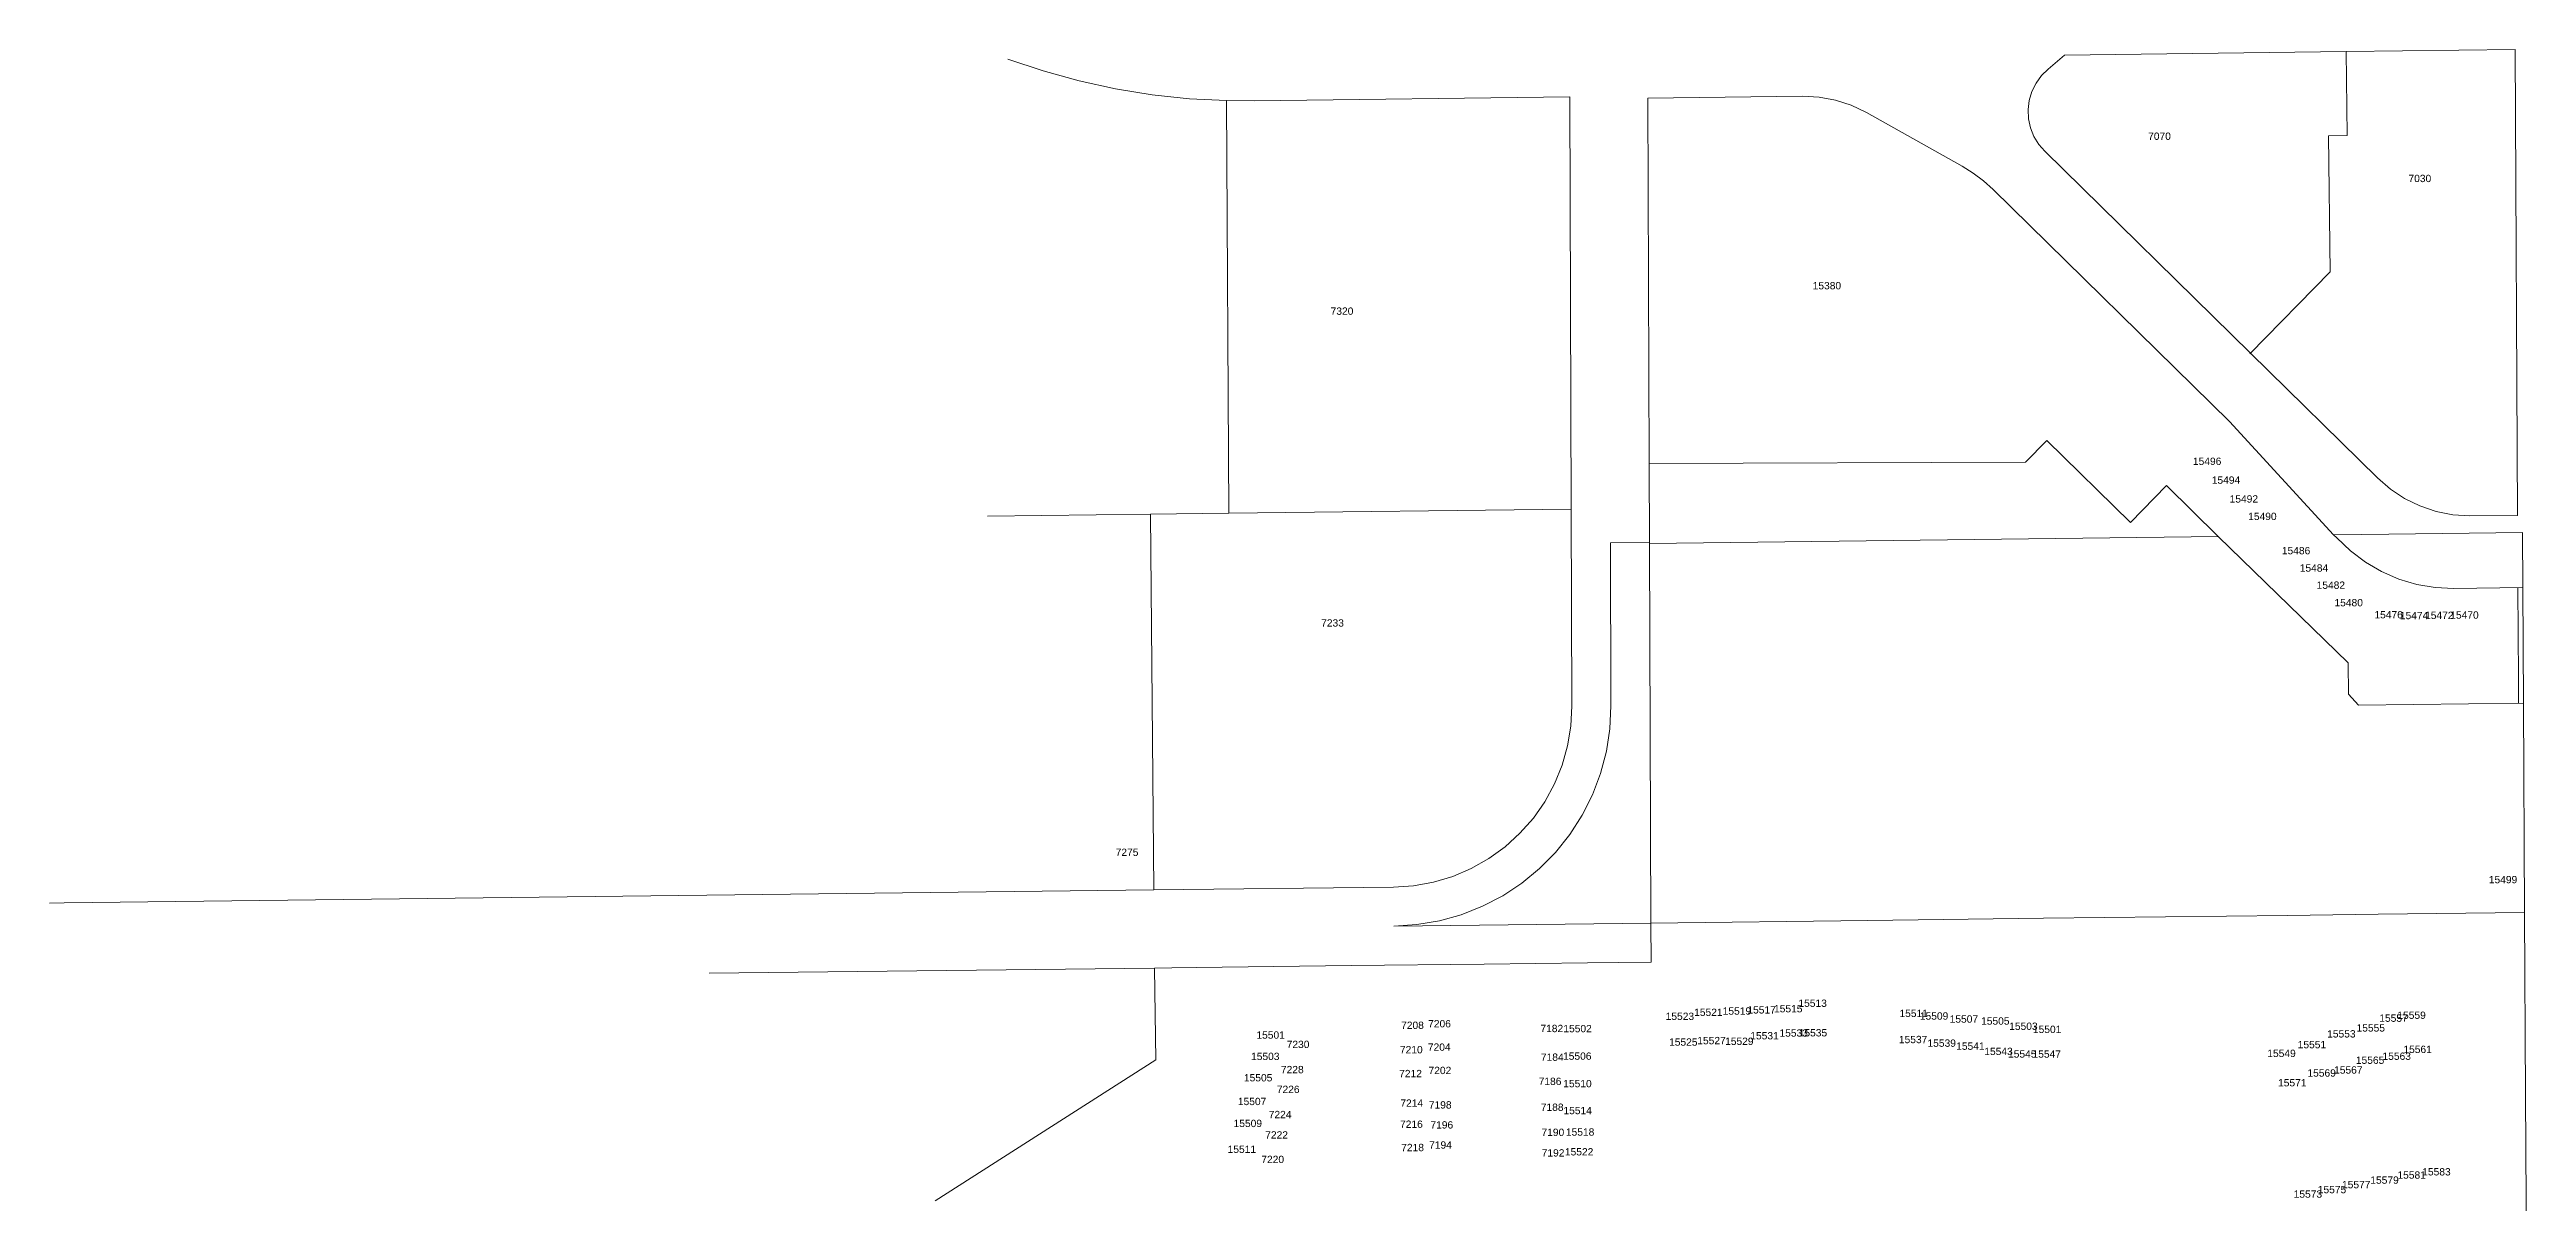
# Model space of a CAD drawing. Header units: feet. Extents: x 865220 to 2843432, y -2240498 to 970288.
# Drawn here: x 2828046 to 2830583, y 957477 to 958659 of the extents above; entities that cross this region are included whole.
import ezdxf
from ezdxf.enums import TextEntityAlignment as Align

# ---------------------------------------------------------------- set-up
doc = ezdxf.new("R2010")
doc.units = ezdxf.units.FT
doc.header["$LTSCALE"] = 0.015
doc.header["$MEASUREMENT"] = 0
doc.layers.add('Dakota County Addresses', color=7, linetype='Continuous')
doc.layers.add('Dakota County Parcels', color=7, linetype='Continuous')
doc.styles.add('Dimensions 100', font='arial.ttf')

# ---------------------------------------------------------------- blocks, each defined once
blk = doc.blocks.new('ACMAP_ANN_TEMPLATE_Dakota County Addresses')
at = {"layer": 'Dakota County Addresses', "style": 'Dimensions 100'}
blk.add_attdef('DakotaCountyAddress', text='', height=50, dxfattribs=at).set_placement((0, 0), align=Align.CENTER)

msp = doc.modelspace()

# ---------------------------------------------------------------- linework, layer by layer
at = {"layer": 'Dakota County Parcels', "lineweight": 5, "ltscale": 100}
for p, q in [((2830092.9, 958639), (2830109.7, 958653.2)), ((2830109.7, 958653.2), (2830398.3, 958656.9)), ((2830398.3, 958656.9), (2830571.5, 958659.1)), ((2830398.3, 958656.9), (2830399.4, 958570.9)), ((2830571.5, 958659.1), (2830573.9, 958181.4)), ((2829253.7, 958183.7), (2829251.5, 958606.7)), ((2829251.5, 958606.7), (2829279.8, 958606.5)), ((2829279.8, 958606.5), (2829603.1, 958610.7)), ((2829604.5, 958187.9), (2829603.1, 958610.7)), ((2829683.1, 958609.2), (2829841.5, 958611.2)), ((2829683.1, 958609.2), (2829684.4, 958234.7)), ((2829906.8, 958594.6), (2830005, 958539.5)), ((2830399.4, 958570.9), (2830380.2, 958570.6)), ((2830380.2, 958570.6), (2830382, 958431.3)), ((2830089.6, 958554.8), (2830300.2, 958347.9)), ((2830278.9, 958277.8), (2830036.7, 958515.7)), ((2830382, 958431.3), (2830299.5, 958347.3)), ((2830300.2, 958347.9), (2830430.4, 958220)), ((2830385.5, 958161.6), (2830278.9, 958277.8)), ((2830069.7, 958236.1), (2829684.4, 958234.7)), ((2829684.4, 958234.7), (2829684.6, 958153.7)), ((2830091.7, 958258.5), (2830069.7, 958236.1)), ((2830177.3, 958174.4), (2830091.7, 958258.5)), ((2830214.4, 958212.1), (2830177.3, 958174.4)), ((2830267.3, 958160.1), (2830214.4, 958212.1)), ((2829253.7, 958183.7), (2829604.5, 958187.9)), ((2829006.4, 958180.7), (2829173.5, 958182.7)), ((2829173.5, 958182.7), (2829253.7, 958183.7)), ((2829177, 957797.6), (2829173.5, 958182.7)), ((2830267.3, 958160.1), (2829684.7, 958152.6)), ((2830267.3, 958160.1), (2830400.3, 958030.4)), ((2830442.1, 958162.3), (2830385.5, 958161.6)), ((2830385.5, 958161.6), (2830388.9, 958158.5)), ((2830579, 958164.1), (2830442.1, 958162.3)), ((2830573.9, 958181.4), (2830524.9, 958181.2)), ((2830579.3, 958107.5), (2830579, 958164.1)), ((2829644.6, 958153.5), (2829684.6, 958153.7)), ((2829645.2, 957986.3), (2829644.6, 958153.5)), ((2829684.6, 958153.7), (2829684.7, 958152.6)), ((2829685.9, 957763.7), (2829684.7, 958152.6)), ((2830579.3, 958107.5), (2830508.7, 958106.7)), ((2830580, 957989), (2830579.3, 958107.5)), ((2830400.3, 958030.4), (2830400.6, 957998.4)), ((2830400.6, 957998.4), (2830411.1, 957987)), ((2830411.1, 957987), (2830580, 957989)), ((2830581.1, 957774.5), (2830580, 957989)), ((2829177, 957797.6), (2829422.4, 957800.6)), ((2829422.9, 957760.6), (2829685.9, 957763.7)), ((2829685.9, 957763.7), (2829908.5, 957766.4)), ((2829686.4, 957723.7), (2829685.9, 957763.7)), ((2830582.1, 957587.4), (2830581.1, 957774.5)), ((2828721.4, 957712.2), (2829177.8, 957717.6)), ((2829177.8, 957717.6), (2829195.5, 957717.9)), ((2829177.8, 957717.6), (2829179, 957623.5)), ((2829220.5, 957718.2), (2829195.5, 957717.9)), ((2829379, 957720.1), (2829220.5, 957718.2)), ((2829515.4, 957721.7), (2829379, 957720.1)), ((2829621.3, 957723), (2829515.4, 957721.7)), ((2829621.3, 957723), (2829653.3, 957723.3)), ((2829653.3, 957723.3), (2829686.4, 957723.7)), ((2829179, 957623.5), (2828952.8, 957479.1)), ((2830583, 957406.2), (2830582.1, 957587.4))]:
    msp.add_line(p, q, dxfattribs=at)
for points in [[(2829027.4, 958649.2), (2829063.6, 958637.1), (2829100.4, 958626.9), (2829137.7, 958618.8), (2829175.4, 958612.7), (2829213.4, 958608.7), (2829251.5, 958606.7)], [(2830089.6, 958554.8), (2830083.4, 958561.9), (2830078.5, 958570.1), (2830075, 958578.9), (2830073, 958588.1), (2830072.6, 958597.6), (2830073.7, 958607), (2830076.4, 958616.1), (2830080.6, 958624.6), (2830086.1, 958632.4), (2830092.9, 958639)], [(2829841.5, 958611.2), (2829858.5, 958610.3), (2829875.2, 958607.2), (2829891.4, 958602), (2829906.8, 958594.6)], [(2830005, 958539.5), (2830016.2, 958532.5), (2830026.8, 958524.6), (2830036.7, 958515.7)], [(2830524.9, 958181.2), (2830507.5, 958182.3), (2830490.4, 958185.6), (2830473.8, 958191.2), (2830458.1, 958198.8), (2830443.6, 958208.5), (2830430.4, 958220)], [(2829605.2, 957986.2), (2829604.5, 958187.7), (2829604.5, 958187.9)], [(2830508.7, 958106.7), (2830489.5, 958107.6), (2830470.6, 958110.8), (2830452.2, 958116.3), (2830434.6, 958123.9), (2830418, 958133.6), (2830402.7, 958145.2), (2830388.9, 958158.5)], [(2830575, 957989), (2830574.8, 958014.8), (2830574.3, 958107.5)], [(2829422.4, 957800.6), (2829443, 957802), (2829463.3, 957805.7), (2829483.1, 957811.6), (2829502.1, 957819.7), (2829520, 957829.8), (2829536.7, 957841.9), (2829552, 957855.8), (2829565.7, 957871.2), (2829577.5, 957888.1), (2829587.3, 957906.3), (2829595.1, 957925.4), (2829600.7, 957945.2), (2829604.1, 957965.6), (2829605.2, 957986.2)], [(2829422.9, 957760.6), (2829446.3, 957762.1), (2829469.4, 957766), (2829491.9, 957772.3), (2829513.7, 957780.9), (2829534.5, 957791.7), (2829554, 957804.7), (2829572.1, 957819.6), (2829588.5, 957836.2), (2829603.1, 957854.6), (2829615.7, 957874.3), (2829626.3, 957895.2), (2829634.5, 957917.1), (2829640.5, 957939.8), (2829644, 957962.9), (2829645.2, 957986.3)], [(2828045.8, 957784.1), (2828060.8, 957784.3), (2829177, 957797.6)], [(2829908.5, 957766.4), (2830088.4, 957768.6), (2830338.2, 957771.5)], [(2830338.2, 957771.5), (2830431.2, 957772.7), (2830581.1, 957774.5)]]:
    msp.add_lwpolyline(points, dxfattribs=at)

# ---------------------------------------------------------------- block references
at = {"layer": 'Dakota County Addresses', "lineweight": 5, "ltscale": 100, "xscale": 0.15, "yscale": 0.15, "zscale": 0.15}
for p, values in [((2830207.1, 958566.5), {'DakotaCountyAddress': '7070'}), ((2830473.8, 958523.2), {'DakotaCountyAddress': '7030'}), ((2829866.4, 958413.3), {'DakotaCountyAddress': '15380'}), ((2829369.7, 958387.2), {'DakotaCountyAddress': '7320'}), ((2830255.9, 958233.3), {'DakotaCountyAddress': '15496'}), ((2830275.2, 958214), {'DakotaCountyAddress': '15494'}), ((2830293.5, 958194.7), {'DakotaCountyAddress': '15492'}), ((2830312.5, 958176.8), {'DakotaCountyAddress': '15490'}), ((2830347, 958141.7), {'DakotaCountyAddress': '15486'}), ((2830365.3, 958123.9), {'DakotaCountyAddress': '15484'}), ((2830382.6, 958106.3), {'DakotaCountyAddress': '15482'}), ((2830400.9, 958088.4), {'DakotaCountyAddress': '15480'}), ((2830441.8, 958076), {'DakotaCountyAddress': '15476'}), ((2830467.9, 958075.2), {'DakotaCountyAddress': '15474'}), ((2830493.7, 958075.4), {'DakotaCountyAddress': '15472'}), ((2830519.5, 958075.7), {'DakotaCountyAddress': '15470'}), ((2829360, 958067.6), {'DakotaCountyAddress': '7233'}), ((2829149.5, 957832.5), {'DakotaCountyAddress': '7275'}), ((2830559, 957804.5), {'DakotaCountyAddress': '15499'}), ((2829774.2, 957669.8), {'DakotaCountyAddress': '15519'}), ((2829799.5, 957671), {'DakotaCountyAddress': '15517'}), ((2829826.8, 957672.2), {'DakotaCountyAddress': '15515'}), ((2829851.8, 957677.8), {'DakotaCountyAddress': '15513'}), ((2829296.6, 957645.2), {'DakotaCountyAddress': '15501'}), ((2829441.9, 957655.2), {'DakotaCountyAddress': '7208'}), ((2829469.6, 957656.8), {'DakotaCountyAddress': '7206'}), ((2829584.6, 957651.9), {'DakotaCountyAddress': '7182'}), ((2829611, 957651.8), {'DakotaCountyAddress': '15502'}), ((2829715.8, 957664.4), {'DakotaCountyAddress': '15523'}), ((2829745, 957668.5), {'DakotaCountyAddress': '15521'}), ((2829802.5, 957644.5), {'DakotaCountyAddress': '15531'}), ((2829832.4, 957647.3), {'DakotaCountyAddress': '15533'}), ((2829852.1, 957647.5), {'DakotaCountyAddress': '15535'}), ((2829955.3, 957667.4), {'DakotaCountyAddress': '15511'}), ((2829976.2, 957664.7), {'DakotaCountyAddress': '15509'}), ((2830006.7, 957661.6), {'DakotaCountyAddress': '15507'}), ((2830038.9, 957659.6), {'DakotaCountyAddress': '15505'}), ((2830067.7, 957654.2), {'DakotaCountyAddress': '15503'}), ((2830092, 957651), {'DakotaCountyAddress': '15501'}), ((2830393.4, 957646.4), {'DakotaCountyAddress': '15553'}), ((2830423.5, 957652.5), {'DakotaCountyAddress': '15555'}), ((2830446.8, 957662.5), {'DakotaCountyAddress': '15557'}), ((2830465.3, 957665.5), {'DakotaCountyAddress': '15559'}), ((2829291.1, 957623.3), {'DakotaCountyAddress': '15503'}), ((2829324.7, 957635.6), {'DakotaCountyAddress': '7230'}), ((2829440.7, 957630.2), {'DakotaCountyAddress': '7210'}), ((2829469.3, 957632.8), {'DakotaCountyAddress': '7204'}), ((2829585.1, 957622.5), {'DakotaCountyAddress': '7184'}), ((2829610.7, 957623.6), {'DakotaCountyAddress': '15506'}), ((2829719.3, 957638), {'DakotaCountyAddress': '15525'}), ((2829748.2, 957639.5), {'DakotaCountyAddress': '15527'}), ((2829776.7, 957638.8), {'DakotaCountyAddress': '15529'}), ((2829954.7, 957640.6), {'DakotaCountyAddress': '15537'}), ((2829984, 957636.9), {'DakotaCountyAddress': '15539'}), ((2830013.4, 957633.8), {'DakotaCountyAddress': '15541'}), ((2830042.2, 957628.4), {'DakotaCountyAddress': '15543'}), ((2830066.5, 957625.8), {'DakotaCountyAddress': '15545'}), ((2830091.6, 957625.7), {'DakotaCountyAddress': '15547'}), ((2830332.1, 957626.4), {'DakotaCountyAddress': '15549'}), ((2830363.2, 957635.4), {'DakotaCountyAddress': '15551'}), ((2830422.8, 957619.4), {'DakotaCountyAddress': '15565'}), ((2830450.1, 957623.5), {'DakotaCountyAddress': '15563'}), ((2830471.5, 957630.5), {'DakotaCountyAddress': '15561'}), ((2829283.8, 957601.4), {'DakotaCountyAddress': '15505'}), ((2829318.8, 957609.8), {'DakotaCountyAddress': '7228'}), ((2829439.9, 957605.7), {'DakotaCountyAddress': '7212'}), ((2829470, 957608.9), {'DakotaCountyAddress': '7202'}), ((2829582.8, 957597.7), {'DakotaCountyAddress': '7186'}), ((2829610.9, 957595.4), {'DakotaCountyAddress': '15510'}), ((2830343.1, 957596.3), {'DakotaCountyAddress': '15571'}), ((2830373.2, 957606.3), {'DakotaCountyAddress': '15569'}), ((2830400.5, 957609.4), {'DakotaCountyAddress': '15567'}), ((2829277.6, 957577.1), {'DakotaCountyAddress': '15507'}), ((2829314.6, 957589.5), {'DakotaCountyAddress': '7226'}), ((2829441.1, 957575.4), {'DakotaCountyAddress': '7214'}), ((2829470.3, 957573.6), {'DakotaCountyAddress': '7198'}), ((2829585, 957571.2), {'DakotaCountyAddress': '7188'}), ((2829611.1, 957567.8), {'DakotaCountyAddress': '15514'}), ((2829273.2, 957554.6), {'DakotaCountyAddress': '15509'}), ((2829302.7, 957542.8), {'DakotaCountyAddress': '7222'}), ((2829306.3, 957563.7), {'DakotaCountyAddress': '7224'}), ((2829440.8, 957553.8), {'DakotaCountyAddress': '7216'}), ((2829471.9, 957553.1), {'DakotaCountyAddress': '7196'}), ((2829585.7, 957545.5), {'DakotaCountyAddress': '7190'}), ((2829613.6, 957545.8), {'DakotaCountyAddress': '15518'}), ((2829267.1, 957528.1), {'DakotaCountyAddress': '15511'}), ((2829298.7, 957517.7), {'DakotaCountyAddress': '7220'}), ((2829442, 957529.9), {'DakotaCountyAddress': '7218'}), ((2829470.6, 957532.5), {'DakotaCountyAddress': '7194'}), ((2829585.9, 957524.4), {'DakotaCountyAddress': '7192'}), ((2829612.6, 957525.5), {'DakotaCountyAddress': '15522'}), ((2830408.6, 957491.9), {'DakotaCountyAddress': '15577'}), ((2830437.6, 957496.5), {'DakotaCountyAddress': '15579'}), ((2830465.4, 957501.7), {'DakotaCountyAddress': '15581'}), ((2830490.8, 957505), {'DakotaCountyAddress': '15583'}), ((2830359.1, 957482.2), {'DakotaCountyAddress': '15573'}), ((2830383.8, 957486.8), {'DakotaCountyAddress': '15575'})]:
    msp.add_blockref('ACMAP_ANN_TEMPLATE_Dakota County Addresses', p, dxfattribs=at).add_auto_attribs(values)

doc.saveas('drawing.dxf')
